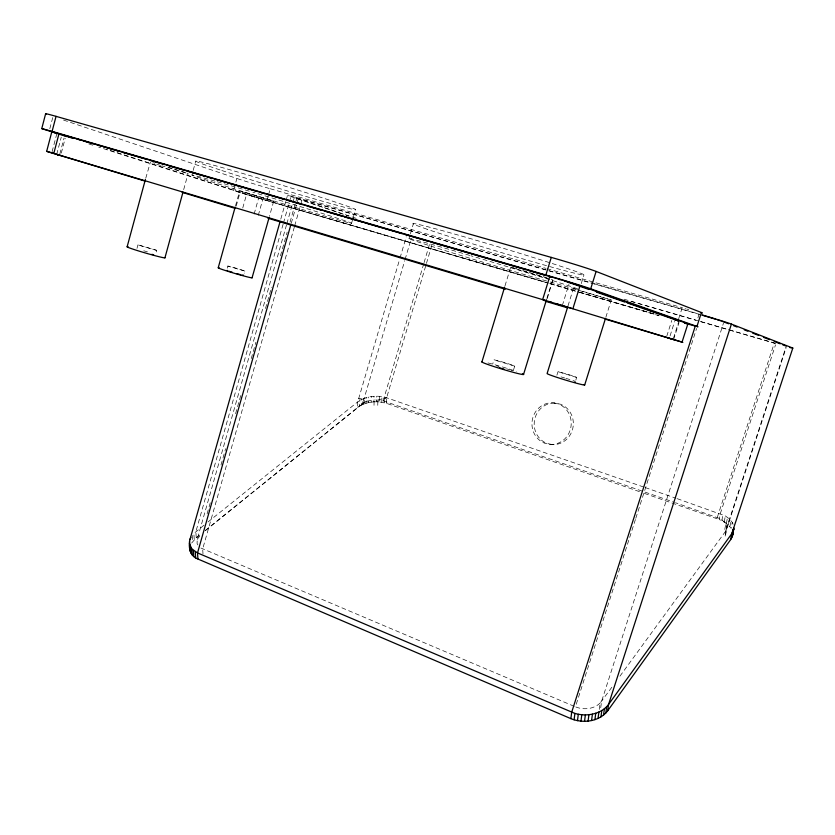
<?xml version="1.0" encoding="UTF-8"?>
<svg xmlns="http://www.w3.org/2000/svg" width="835" height="835" viewBox="0 0 835 835"><rect width="100%" height="100%" fill="white"/><g stroke="black" fill="none" stroke-linecap="round" stroke-linejoin="round"><path stroke-width="0.63" stroke-dasharray="4.17 3.13" d="M205.379 530.382L357.641 407.49L357.704 401.896L399.662 259.226M357.641 407.49L359.405 406.238L360.042 398.733L362.338 399.14L362.265 404.724M359.405 406.238L361.419 405.1L361.639 399.005M361.419 405.1L363.642 404.109L363.726 398.525C370.99 395.821 379.215 395.352 386.636 397.763L643.973 487.129M363.642 404.109L366.043 403.284L366.127 397.7M366.043 403.284L368.579 402.616L368.673 397.042M368.579 402.616L371.21 402.146L371.304 396.573M371.21 402.146L373.892 401.854L373.996 396.291M374.017 405.299L374.122 399.714L383.161 400.8L674.315 502.326M373.892 401.854L376.575 401.771L376.689 396.197M377.764 405.309L377.869 399.725M639.443 491.648L386.501 403.336L379.226 401.875L379.34 396.301M381.793 402.178L381.908 396.604M384.225 402.668L384.351 397.095M386.501 403.336L386.636 397.763L426.09 264.643M513.421 370.322L514.715 366.012L505.843 362.881L494.028 359.76L492.692 364.06M156.719 250.312L137.942 244.864L156.74 250.427L155.78 253.923M599.279 709.406L600.135 703.039L612.305 686.641M600.73 707.683L601.597 701.316L723.475 323.155M725.156 536.091L726.857 526.927M677.216 498.672L725.333 515.915L729.414 518.911L732.253 522.407L731.157 528.315L726.429 523.221L719.259 519.516L720.313 513.64L775.538 344.834M721.857 520.56L722.922 514.684M724.269 521.802L725.333 515.915M724.77 529.463L725.855 523.555L721.022 518.994L675.536 502.753M726.429 523.221L727.515 517.335M725.615 534.797L726.899 527.553L725.855 523.555M728.329 524.798L729.414 518.911M729.905 526.509L731.001 520.612M286.509 224.949L197.206 539.379L197.081 543.533L198.469 546.006M49.808 128.715L53.012 116.535M52.094 151.688L56.905 133.412M56.717 154.371L61.247 137.19M59.838 154.005L64.034 138.13M61.299 153.066L65.203 138.276M145.749 178.22L150.446 162.032M136.992 248.36L137.942 244.864M183.679 189.618L188.115 173.492L187.249 173.158M191.904 175.047L192.864 171.572M193.188 170.413L195.734 161.134M234.52 186.915L233.518 190.526L245.824 194.378L545.464 282.397M235.867 182.093L236.879 178.471L62.886 119.854M235.512 205.88L239.666 191.027L263.87 198.083L273.692 201.256L269.444 216.317M236.221 206.036L240.031 192.436L98.655 147.096M242.755 207.978L246.576 194.346L106.744 149.256M227.256 268.171L227.851 266.052L236.931 268.4L244.686 270.947L244.237 273.202M254.132 214.084L258.641 198.031L255.239 197.018M258.286 215.346L262.785 199.367L254.184 196.705M266.876 200.692L268.223 195.922M268.557 194.722L270.237 188.752A25.457 0.532 16.9 0 1 236.879 178.471M280.779 219.104L285.747 201.59M286.102 200.337L287.522 195.327L291.801 196.329L592.673 283.295M283.107 224.218L195.86 531.707L196.246 537.75L191.309 543.439L191.152 541.007M283.462 222.966L289.161 202.884M289.515 201.632L290.935 196.611L287.522 195.327M286.864 223.696L292.553 203.656M292.908 202.404L294.327 197.394L297.375 198.093L699.709 314.451M207.122 513.817L210.681 501.292M221.004 464.991L225.627 448.708M235.595 413.659L240.929 394.871M251.251 358.57L255.875 342.287M265.488 308.491L271.532 287.198M280.435 255.907L287.188 232.12M290.037 222.1L295.736 202.07M296.091 200.817L296.801 198.312L294.327 197.394M291.269 223.258L296.623 204.46M296.978 203.197L298.398 198.187M294.337 227.016L202.686 548.908L202.988 553.782M294.692 225.763L300.391 205.723M300.757 204.471L302.176 199.461M351.545 223.342L352.975 218.394M353.33 217.163L355.48 209.731M400.028 257.984L406.248 236.837M408.962 238.695L410.048 235M410.402 233.779L413.304 223.947M205.483 530.569L362.578 403.754L404.714 260.697M405.079 259.455L411.311 238.309M362.578 403.754L363.945 402.783L364.634 400.435L367.703 401.019M363.945 402.783L367.035 400.873M423.721 263.85L383.161 400.8L386.636 397.763L378.474 399.798M424.086 262.597L429.994 242.682M426.455 263.39L432.353 243.486M504.987 285.904L510.665 267.19L516.823 268.797M546.883 298.471L552.613 279.819L550.933 279.12M547.28 298.387L553.24 278.973M562.32 305.558L569.021 283.827M567.998 305.923L573.321 288.712L578.979 290.173M581.275 283.587L583.936 274.997M556.903 375.197L557.989 371.679L568.27 374.424L576.62 377.305L575.618 380.958M605.855 317.269L611.241 300.036L579.97 290.465M666.768 336.234L671.778 320.473M670.056 335.92L674.659 321.454M678.678 318.772L682.205 307.708A29.1 0.699 16.5 0 0 685.577 308.679M673.48 338.206L678.542 322.3M673.605 339.594L679.053 322.498M697.924 317.801L699.114 314.085L593.925 283.66M635.414 519.506L575.43 706.827C583.467 710.188 593.716 709.259 600.135 703.039M635.811 518.264L696.588 328.458M717.307 517.314L774.316 342.997L731.742 330.587M619.946 676.162L725.427 531.509L785.839 347.381M726.701 528.879L786.194 347.569M197.206 539.379L201.423 533.847M725.427 531.509L727.055 527.094M196.246 537.75L201.319 533.659M203.949 525.225L193.856 533.502L194.252 539.546M207.998 521.979L357.704 401.896L363.726 398.525M366.909 401.291L374.122 399.714M273.692 201.256L239.666 191.027M376.575 401.771L379.226 401.875M549.774 444.408L551.956 444.523A20.791 19.56 -83.6 0 0 572.883 428.021A20.791 19.56 -83.6 0 0 560.327 404.161L553.146 402.814A20.865 19.622 -83.6 0 0 532.406 419.41A20.865 19.622 -83.6 0 0 544.785 443.27L549.774 444.408A20.865 19.622 -83.6 0 0 570.764 427.833A20.865 19.622 -83.6 0 0 558.166 403.879L553.146 402.814M244.832 271.083L227.851 266.052M576.714 377.441L557.989 371.679M514.704 366.137L493.965 359.875M358.685 398.556L360.042 398.733M611.241 300.036L573.321 288.712M551.309 279.527L552.613 279.819M551.956 444.523L546.977 443.406A20.791 19.56 -83.6 0 1 534.64 419.629A20.791 19.56 -83.6 0 1 555.327 403.096M152.962 162.7L154.809 163.211M186.017 173.012L161.875 165.821M548.689 278.827L510.665 267.19M270.237 188.752L545.714 268.296M546.967 268.661L682.205 307.708M624.069 299.222L699.187 321.11M700.44 321.475L730.489 330.222M631.009 301.372L695.983 320.296M700.982 321.757L728.464 329.762M729.717 330.128L775.945 343.602M522.762 270.498L527.021 271.74M258.641 198.031L548.48 283.002M549.733 283.368L578.467 291.791M579.72 292.156L655.924 314.492M262.785 199.367L548.866 283.253M550.119 283.618L578.853 292.041M580.095 292.407L658.805 315.484M550.463 283.858L659.159 315.734M529.192 272.387L547.029 277.846M252.535 196.309L254.644 196.945M168.044 167.125L172.062 168.346M253.12 196.382L240.031 192.436M252.066 196.058L246.576 194.346M174.244 169.025L185.13 172.448M156.615 164.182L160.717 165.466M88.761 143.902L93.708 145.499M296.801 198.312L356.086 218.311M290.935 196.611L348.779 216.098M577.538 288.806L569.773 286.113A89.115 1.388 16.7 0 0 470.94 255.771M645.204 487.556L675.985 498.245M644.359 493.37L719.259 519.516M574.229 706.327L200.932 548.031M732.253 522.407L733.14 524.286M192.196 535.402L192.603 541.456M215.002 181.122A83.542 1.19 16.8 0 0 203.552 179.181L216.244 183.251A83.542 1.19 16.8 0 0 318.469 214.261A83.542 1.19 16.8 0 0 344.093 220.461L332.413 216.651A83.542 1.19 16.8 0 0 252.88 192.227M217.236 181.759A83.542 1.19 16.8 0 1 251.627 191.862M143.777 250.792A19.737 0.835 16.2 0 1 147.44 251.857M688.781 309.587A29.1 0.699 16.5 0 1 686.673 308.992M575.409 288.91A89.115 1.388 16.7 0 1 547.864 281.343M546.664 280.998A89.115 1.388 16.7 0 1 422.886 243.559L413.315 240.365A89.115 1.388 16.7 0 1 469.761 255.416M488.016 362.933A21.825 1.085 16.8 0 1 500.175 366.283M502.315 366.92A21.825 1.085 16.8 0 1 516.249 371.387M561.099 376.919A19.654 0.877 16.9 0 1 564.69 377.984M565.9 378.349A19.654 0.877 16.9 0 1 570.712 379.841M573.008 380.572A19.654 0.877 16.9 0 1 575.2 381.292M496.554 365.845A10.907 0.543 16.8 0 1 498.923 366.492M506.866 368.882A10.907 0.543 16.8 0 1 509.193 369.665M511.093 370.343A10.907 0.543 16.8 0 1 512.439 370.876M219.939 169.912L207.289 165.654A83.636 1.983 16.9 0 1 228.811 169.442A83.636 1.983 16.9 0 1 336.505 202.456L348.143 206.454A83.636 1.983 16.9 0 1 322.226 201.151A83.636 1.983 16.9 0 1 219.939 169.912M427.113 229.249L417.594 225.847A89.22 2.317 16.7 0 1 465.147 237.077A89.22 2.317 16.7 0 1 574.459 270.916L582.172 273.828A89.22 2.317 16.7 0 1 531.519 261.407A89.22 2.317 16.7 0 1 427.113 229.249"/><path stroke-width="1.25" d="M732.41 535.945L733.788 528.127L732.41 535.945L730.719 539.535L607.671 710.825C599.248 721.68 583.08 723.715 570.9 718.643L197.916 559.012C189.785 556.36 188.146 546.716 190.004 539.389L280.069 221.609M189.858 549.482L189.921 547.478M570.9 718.643L571.672 712.255L695.148 326.485M574.104 719.812L574.887 713.424L197.53 552.916L191.758 548.877L189.441 543.408M577.486 720.657L578.29 714.259L574.887 713.424M580.983 721.148L581.797 714.76C591.587 715.595 602.432 712.558 608.558 704.458L731.825 533.607L733.516 530.016M584.542 721.294L585.366 714.906M588.091 721.085L588.925 714.697M591.566 720.532L592.412 714.144M594.906 719.634L595.762 713.247M598.048 718.413L598.914 712.025M600.949 716.889L601.816 710.512M603.538 715.094L604.425 708.717M605.792 713.059L606.68 706.692M607.671 710.825L608.558 704.458L731.408 324.084A27.19 0.605 16.5 0 0 702.506 315.066M730.719 539.535L731.825 533.607L792.812 348.07L731.408 324.084M731.752 537.782L733.621 529.296L732.514 535.214M66.8 136.606L41.76 128.621L45.643 113.706M145.207 181.153L46.676 151.354L51.853 131.648L562.038 280.038L580.012 285.695L688.708 324.032L685.055 323.124M684.46 323.135L697.997 326.798L590.71 288.806A35.728 0.647 16.6 0 0 545.871 275.007L52.094 131.387L56.049 116.357L551.267 257.399A35.78 1.085 16.6 0 1 596.106 271.427L701.41 312.509A29.1 0.699 16.5 0 1 701.504 312.916M546.539 300.809L53.784 153.463L59.014 133.61M127.139 246.763L145.405 179.462M164.933 257.838L183.001 192.102M218.227 267.753L235.167 207.111M252.066 277.836L269.089 217.58M290.914 224.511L197.53 552.916L197.916 559.012M481.91 361.962L504.611 287.146M545.871 275.007L551.267 257.399M549.774 276.395L542.646 299.619L551.643 302.333M523.576 374.362L546.497 299.723M567.623 307.155L547.102 373.548A19.654 0.877 16.9 0 0 568.332 380.906A19.654 0.877 16.9 0 0 584.009 384.507M572.894 308.72L580.012 285.695M590.71 288.806L596.106 271.427M584.698 384.956L605.469 318.5M548.856 301.477L682.049 342.11L687.925 323.719M696.974 326.37L701.41 312.509M190.004 539.389L190.902 537.375M733.704 529.453L733.047 529.881M227.12 270.321L227.475 270.707M574.699 382.086L575.158 381.981M578.29 714.259L581.797 714.76M41.75 128.559L52.094 131.387M242.223 275.08L243.496 275.174M792.185 348.111L792.812 348.07M151.866 254.331L153.609 254.758M789.701 347.475L791.11 347.84M240.762 274.715L236.785 273.64M677.634 320.828L678.291 321.005M62.959 134.978L64.441 135.395M674.951 320.066L675.953 320.358M46.676 151.354L53.784 153.463M701.838 315.066L715.261 319.085M65.85 135.802L73.355 137.994M77.112 139.08L80.859 140.176M83.364 140.906L93.374 143.818M97.121 144.904L100.868 146M103.373 146.73L118.382 151.093M123.382 152.554L147.148 159.464M149.653 160.195L164.662 164.558M169.662 166.019L184.671 170.382M187.165 171.112L204.679 176.206M207.184 176.936L210.931 178.032M214.689 179.118L224.688 182.03M227.193 182.761L244.697 187.854M247.202 188.585L257.211 191.497M260.958 192.593L264.716 193.678M267.21 194.409L284.725 199.502M287.219 200.233L302.228 204.596M307.238 206.057L322.247 210.42M324.742 211.151L342.256 216.244M344.751 216.975L362.265 222.068M364.77 222.799L382.273 227.892M384.778 228.623L402.282 233.716M404.787 234.447L428.553 241.367M431.048 242.087L448.562 247.191M451.067 247.911L468.571 253.015M471.076 253.736L488.579 258.84M491.084 259.56L506.093 263.933M508.588 264.664L526.102 269.757M528.607 270.488L546.111 275.581M548.616 276.302L552.363 277.397M60.642 155.54L56.728 154.371L59.515 155.226M668.083 337.956L673.605 339.594L673.083 339.427M558.74 279.276L560.222 279.725M267.868 218.196L505.227 289.223M545.203 301.185L567.696 307.906M605.166 319.127L682.853 342.36L682.049 342.11M555.995 303.648L571.505 308.292M182.145 192.353L235.533 208.499M564.418 280.998L566.725 281.729M232.37 272.325L228.696 271.145M717.265 319.711L720.657 320.797M65.913 136.084L72.102 138.078M64.681 135.688L62.865 135.093M567.675 282.032L589.092 289.526M53.837 132.41L55.131 132.838M721.993 321.245L728.673 323.782M596.472 292.125L624.778 302.061M627.242 302.928L678.928 321.078M52.845 132.066L51.843 131.679M733.474 325.64L737.075 327.038M744.267 329.835L747.868 331.234M752.659 333.102L758.66 335.43M763.461 337.298L769.452 339.626M774.254 341.494L780.245 343.822M782.645 344.751L786.246 346.149M190.568 547.165L190.975 553.25M189.514 541.414L190.203 551.413M193.323 550.422L193.73 556.507M191.758 548.877L192.154 554.962M195.265 551.778L195.661 557.874M251.919 277.606A17.744 0.699 16.4 0 1 233.268 272.972A17.744 0.699 16.4 0 1 219.323 267.899M46.165 114.061A31.406 0.751 17.1 0 1 56.049 116.357M522.397 373.715A21.825 1.085 16.8 0 1 504.298 369.78A21.825 1.085 16.8 0 1 482.306 361.785M164.589 257.514A19.737 0.835 16.2 0 1 144.612 252.765A19.737 0.835 16.2 0 1 128.204 246.847M503.985 369.101A10.907 0.543 16.8 0 1 502.148 368.548M501.24 368.277A10.907 0.543 16.8 0 1 499.455 367.713"/></g></svg>
